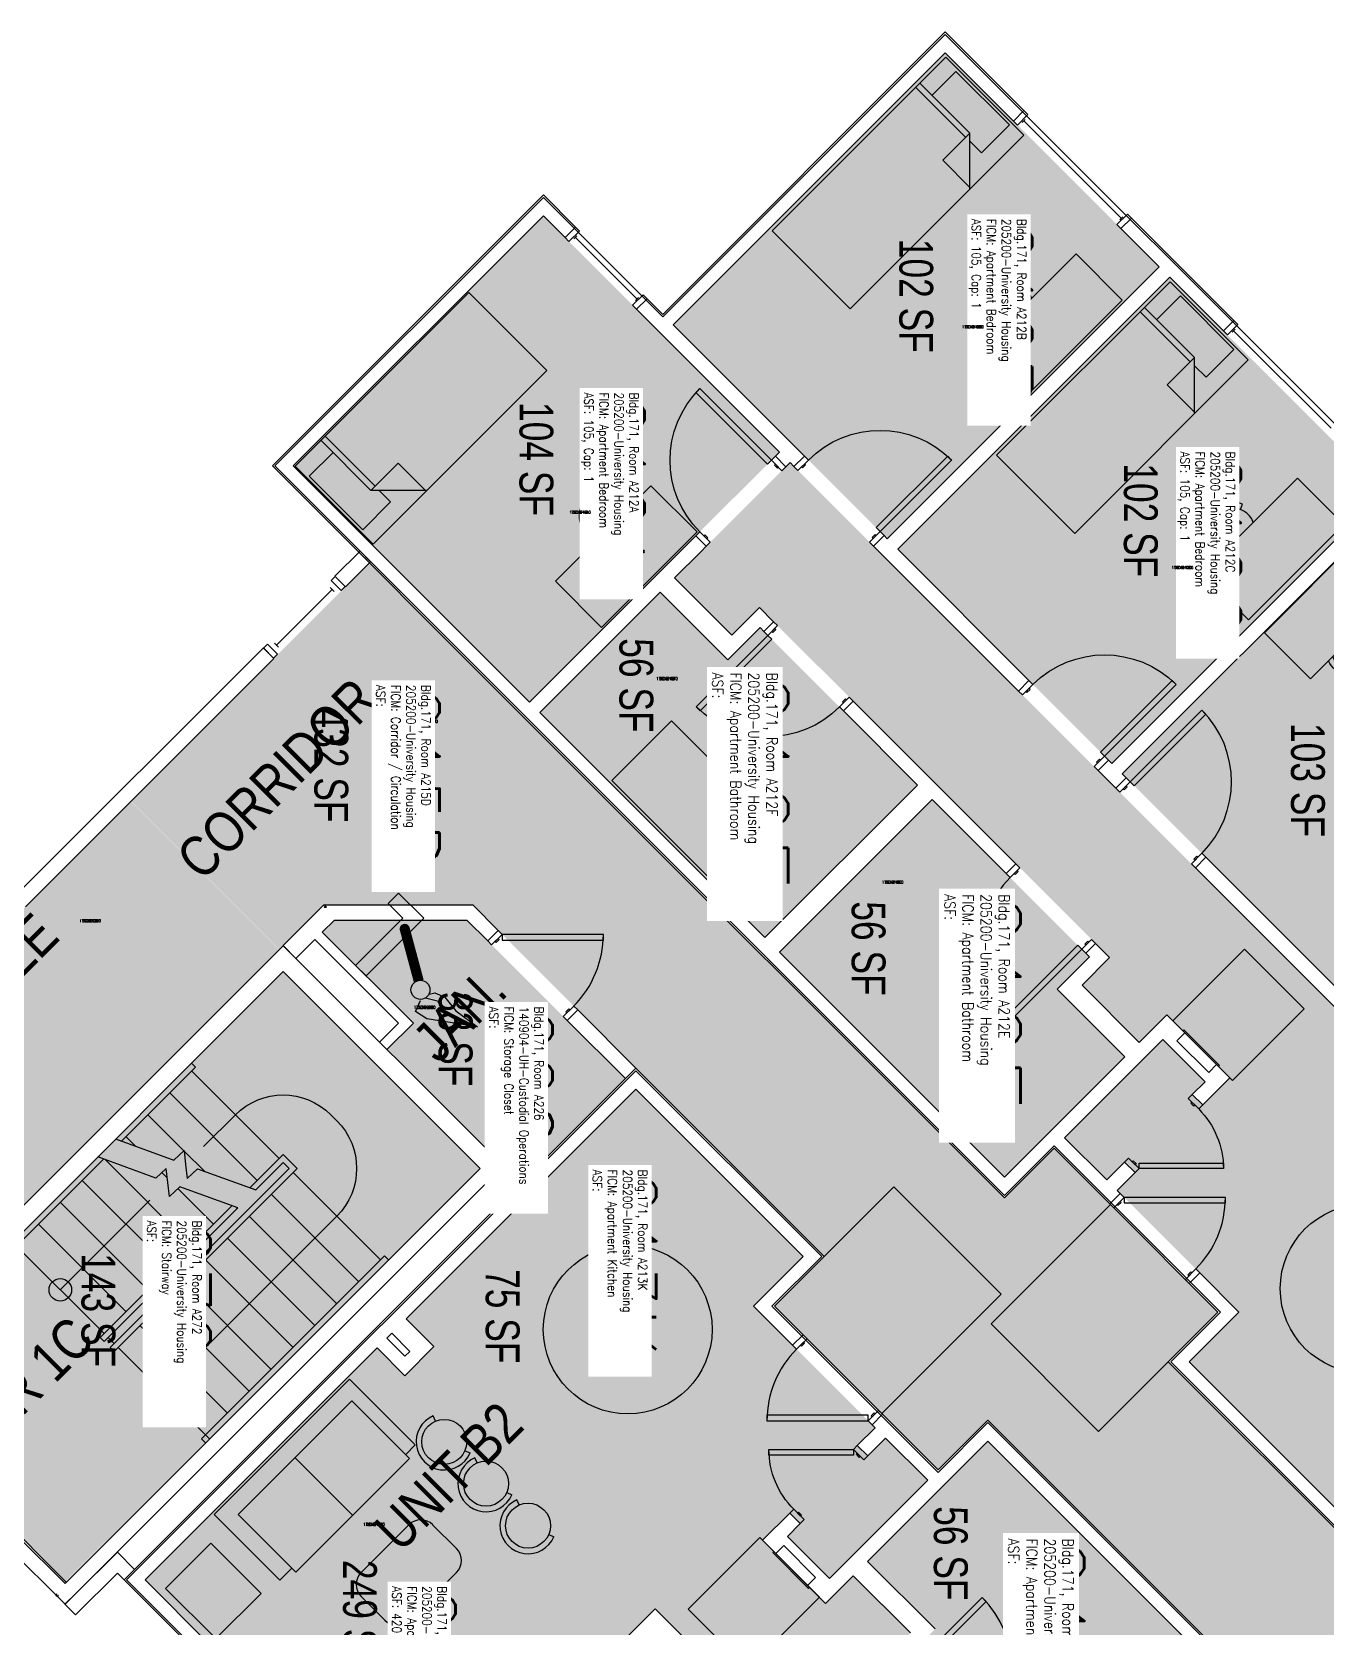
# Model space of a CAD drawing. Header units: inches. Extents: x -24 to 3257, y -489 to 2081.
# Drawn here: x 2206 to 2666, y 1513 to 2081 of the extents above; entities that cross this region are included whole.
import ezdxf
from ezdxf.enums import TextEntityAlignment as Align

# ---------------------------------------------------------------- set-up
doc = ezdxf.new("R2010")
doc.units = ezdxf.units.IN
doc.header["$LTSCALE"] = 48
doc.header["$MEASUREMENT"] = 0
for name, color, linetype in [('A-AREA-IDEN', 1, 'Continuous'), ('A-AREA-UNIT', 1, 'Continuous'), ('A-DOOR', 2, 'Continuous'), ('A-FLOR', 3, 'Continuous'), ('A-FLOR-ACCS', 2, 'Continuous'), ('A-FURN', 3, 'Continuous'), ('A-GLAZ', 1, 'Continuous'), ('A-IDEN-ICON', 4, 'Continuous'), ('A-IDEN-RNUM', 7, 'Continuous'), ('A-IDEN-SNUM', 4, 'Continuous'), ('A-IDEN-VNUM', 4, 'Continuous'), ('A-WALL', 5, 'Continuous'), ('AREA-TEXT', 3, 'Continuous'), ('E-POWR', 2, 'Continuous'), ('Rooms-Category-Color', 7, 'Continuous'), ('Rooms-College-Color', 7, 'Continuous'), ('Rooms-Department-Color', 7, 'Continuous'), ('Rooms-Division-Color', 7, 'Continuous'), ('Rooms-Information', 7, 'Continuous')]:
    doc.layers.add(name, color=color, linetype=linetype)
doc.styles.add('AREA', font='arial.ttf', dxfattribs={"width": 0.75, "height": 12})
doc.styles.add('ROOMSNUMBER', font='txt.shx', dxfattribs={"height": 0.03})
doc.styles.add('ROOMVNUMBER', font='simplex.shx', dxfattribs={"width": 0.85})
doc.styles.get("Standard").update_dxf_attribs({"font": 'ARIALN.TTF'})

# ---------------------------------------------------------------- blocks, each defined once
blk = doc.blocks.new('A$C4D89189E')
for p, q in [((0, 48), (0, 0)), ((0, 48), (23.25, 48)), ((23.25, 48), (23.25, 0)), ((29.75, 22.18), (30.53, 20.35)), ((0, 0), (23.25, 0.01))]:
    blk.add_line(p, q)
for radius, start, end in [(10, 293.206, 109.5297), (8, 245.2999, 114.7001)]:
    blk.add_arc((26.59, 29.54), radius, start, end)
blk = doc.blocks.new('5ft_Diameter')
blk.add_circle((0, 0), 30)
blk = doc.blocks.new('30x48')
at = {"layer": 'A-FLOR-ACCS'}
blk.add_lwpolyline([(0, 30), (48, 30), (48, 0), (0, 0)], close=True, dxfattribs=at)
blk = doc.blocks.new('HC 54X60')
at = {"layer": 'A-FLOR-ACCS'}
blk.add_lwpolyline([(455.59, -685.59), (455.59, -745.59), (509.59, -745.59), (509.59, -685.59)], close=True, dxfattribs=at)
blk = doc.blocks.new('BED_TWIN')
at = {"linetype": 'Continuous'}
for p, q in [((87.250002, 19.500025), (0, 19.500025)), ((0, 19.500025), (0, -19.740625)), ((12.96, 19.500025), (12.96, -5.659925)), ((15.12, -5.659925), (15.12, 19.500025)), ((87.250002, -19.740625), (87.250002, 19.504725)), ((12.96, 13.379975), (0.99222, 13.379975)), ((1, 13.376575), (1, -13.500025)), ((27.040597, -19.740625), (12.96, -5.659925)), ((12.96, -5.659925), (26.64, -5.659925)), ((26.64, -5.659925), (26.64, -19.340025)), ((15, -13.500025), (15, -7.717325)), ((1, -13.500025), (15, -13.500025)), ((0, -19.740625), (87.252733, -19.740625))]:
    blk.add_line(p, q, dxfattribs=at)
blk = doc.blocks.new('LUVSEAT')
at = {"layer": 'A-FURN'}
for p, q in [((0, 34), (-33, 34)), ((-33, 34), (-33, 28)), ((0, -34), (0, 34)), ((-6, 28), (-35, 28)), ((-35, 28), (-35, -29.21)), ((-6, -29.21), (-6, 28)), ((-35, -0.6), (-6, -0.6)), ((-35, -29.21), (-6, -29.21)), ((-33, -29.21), (-33, -34)), ((-33, -34), (0, -34))]:
    blk.add_line(p, q, dxfattribs=at)
blk = doc.blocks.new('Bar stool')
at = {"layer": 'A-FURN'}
for p, q in [((-7.43, -2.97), (-9.29, -3.71)), ((7.43, -2.97), (9.29, -3.71))]:
    blk.add_line(p, q, dxfattribs=at)
blk.add_circle((0, 0), 8, dxfattribs=at)
blk.add_arc((0, 0), 10, 338.206, 201.794, dxfattribs=at)
blk = doc.blocks.new('CPCUST')
for p, q in [((0.0171, -0.0639), (0.02, -0.0466)), ((0.0262, -0.0408), (0.0446, -0.0406)), ((0.0297, -0.0341), (0.0376, -0.0302)), ((0.0376, -0.0302), (0.0533, -0.0324)), ((0.0446, -0.0406), (0.0543, -0.0505)), ((0.0533, -0.0324), (0.0745, -0.0479)), ((0.0358, -0.0705), (0.0171, -0.0639)), ((0.1117, -0.0625), (0.0358, -0.0705)), ((0.0745, -0.0479), (0.1117, -0.0625))]:
    blk.add_line(p, q)
at = {"const_width": 0.015}
blk.add_lwpolyline([(-0.03, 0.05), (0.01, -0.0193)], dxfattribs=at)
at = {"const_width": 0.0075}
blk.add_lwpolyline([(-0.0332, 0.0481, 1), (-0.0268, 0.0519, 1)], format="xyb", close=True, dxfattribs=at)
blk.add_circle((0.0158, -0.0313), 0.0141)

msp = doc.modelspace()

# ---------------------------------------------------------------- hatches: boundary and pattern name
h = msp.add_hatch()
h.set_pattern_fill('ANSI31', color=256, angle=-45, style=0)
h.set_pattern_definition([(1e-11, (2709.92543, 2428.47092), (-2e-14, 0.125), [])])
h.paths.add_polyline_path([(2531.39, 1781.17), (2572.93, 1739.64), (2566.42, 1733.13), (2524.88, 1774.66)], flags=9)
h = msp.add_hatch()
h.set_pattern_fill('ANSI31', color=256, angle=135, style=0)
h.set_pattern_definition([(180, (2387.51437, 824.45906), (2e-14, -0.125), [])])
h.paths.add_polyline_path([(2566.04, 1471.76), (2524.51, 1513.29), (2531.02, 1519.8), (2572.56, 1478.27)], flags=9)
at = {"layer": 'Rooms-Category-Color', "true_color": 0x728ef3}
for points in [[(2530.59, 2073.1), (2606.7, 1996.99), (2510, 1900.3), (2433.9, 1976.4)], [(2387.76, 2015.11), (2298.84, 1926.2), (2382.81, 1842.23), (2471.73, 1931.14)], [(2513.71, 1896.59), (2589.82, 1820.48), (2686.51, 1917.18), (2610.41, 1993.28)], [(2768.8, 1640.26), (2709.3, 1699.76), (2634.97, 1625.42), (2591.75, 1668.64), (2598.08, 1674.97), (2594.36, 1678.69), (2588.03, 1672.36), (2573.04, 1687.35), (2607.96, 1722.26), (2622.95, 1707.27), (2618.4, 1702.73), (2622.12, 1699.02), (2631.79, 1708.68), (2609.37, 1731.1), (2599.56, 1721.29), (2579.23, 1741.62), (2589.04, 1751.43), (2464.57, 1875.9), (2454.76, 1866.09), (2434.43, 1886.42), (2475.44, 1927.43), (2669.89, 1732.98), (2755.45, 1818.54), (2851.27, 1722.73)], [(2690.22, 1913.47), (2766.59, 1837.1), (2669.89, 1740.4), (2593.53, 1816.77)], [(2386.52, 1838.51), (2466.52, 1758.51), (2520.8, 1812.78), (2464.83, 1868.74), (2453.34, 1857.25), (2429.3, 1881.29)], [(2525.92, 1807.65), (2471.65, 1753.38), (2551.65, 1673.38), (2594.43, 1716.16), (2570.39, 1740.2), (2581.88, 1751.69)], [(2416.94, 1708.4), (2360.58, 1764.76), (2313.5, 1764.76), (2309.19, 1760.46), (2341.54, 1728.11), (2332.17, 1718.74), (2379.73, 1671.18)], [(2480.15, 1645.19), (2388.14, 1553.17), (2338.54, 1602.77), (2348.88, 1613.11), (2338.98, 1623.01), (2420.65, 1704.68)], [(2617.29, 1607.74), (2709.3, 1699.76), (2758.9, 1650.16), (2748.56, 1639.82), (2758.46, 1629.92), (2676.79, 1548.25)], [(2328.64, 1612.67), (2388.14, 1553.17), (2462.47, 1627.51), (2505.69, 1584.29), (2499.36, 1577.96), (2503.08, 1574.24), (2509.41, 1580.57), (2524.4, 1565.58), (2489.48, 1530.67), (2474.49, 1545.66), (2479.03, 1550.2), (2475.32, 1553.91), (2465.65, 1544.25), (2488.07, 1521.83), (2497.88, 1531.64), (2518.21, 1511.31), (2508.4, 1501.5), (2632.87, 1377.03), (2642.68, 1386.84), (2663.01, 1366.51), (2622, 1325.5), (2427.54, 1519.95), (2341.98, 1434.39), (2246.17, 1530.2)], [(2545.79, 1579.55), (2625.79, 1499.55), (2571.52, 1445.28), (2515.56, 1501.24), (2527.05, 1512.73), (2503.01, 1536.77)]]:
    msp.add_hatch(color=171, dxfattribs=at).paths.add_polyline_path(points)
at = {"layer": 'Rooms-Category-Color', "true_color": 0xadadad}
for points in [[(2825.64, 1314.18), (2822.11, 1310.65), (2545.79, 1586.97), (2528.11, 1569.3), (2469.9, 1627.51), (2487.57, 1645.19), (2362.75, 1770.01), (2309.55, 1770.01), (2293.9, 1754.29), (2241.16, 1807.03), (2325.87, 1891.74), (2551.65, 1665.96), (2569.33, 1683.63), (2627.54, 1625.42), (2613.58, 1611.46), (2609.87, 1607.74), (2722.04, 1495.57), (2800.71, 1574.23), (2844.38, 1530.56), (2767.88, 1454.06), (2846.2, 1375.75), (2846.9, 1375.04), (2844.74, 1372.87), (2864.54, 1353.07), (2825.73, 1314.27)], [(2293.87, 1754.26), (2091.93, 1551.51), (2038.79, 1604.66), (2090.4, 1656.27), (2063.79, 1682.88), (2135.92, 1755.01), (2162.53, 1728.4), (2241.13, 1807), (2293.87, 1754.26)], [(2295.26, 1746.46), (2365.26, 1676.46), (2217.74, 1529.38), (2148.18, 1599.38)]]:
    msp.add_hatch(color=253, dxfattribs=at).paths.add_polyline_path(points)
at = {"layer": 'Rooms-College-Color', "true_color": 0xadadad}
for points in [[(2530.59, 2073.1), (2606.7, 1996.99), (2510, 1900.3), (2433.9, 1976.4)], [(2387.76, 2015.11), (2298.84, 1926.2), (2382.81, 1842.23), (2471.73, 1931.14)], [(2513.71, 1896.59), (2589.82, 1820.48), (2686.51, 1917.18), (2610.41, 1993.28)], [(2768.8, 1640.26), (2709.3, 1699.76), (2634.97, 1625.42), (2591.75, 1668.64), (2598.08, 1674.97), (2594.36, 1678.69), (2588.03, 1672.36), (2573.04, 1687.35), (2607.96, 1722.26), (2622.95, 1707.27), (2618.4, 1702.73), (2622.12, 1699.02), (2631.79, 1708.68), (2609.37, 1731.1), (2599.56, 1721.29), (2579.23, 1741.62), (2589.04, 1751.43), (2464.57, 1875.9), (2454.76, 1866.09), (2434.43, 1886.42), (2475.44, 1927.43), (2669.89, 1732.98), (2755.45, 1818.54), (2851.27, 1722.73)], [(2690.22, 1913.47), (2766.59, 1837.1), (2669.89, 1740.4), (2593.53, 1816.77)], [(2825.64, 1314.18), (2822.11, 1310.65), (2545.79, 1586.97), (2528.11, 1569.3), (2469.9, 1627.51), (2487.57, 1645.19), (2362.75, 1770.01), (2309.55, 1770.01), (2293.9, 1754.29), (2241.16, 1807.03), (2325.87, 1891.74), (2551.65, 1665.96), (2569.33, 1683.63), (2627.54, 1625.42), (2613.58, 1611.46), (2609.87, 1607.74), (2722.04, 1495.57), (2800.71, 1574.23), (2844.38, 1530.56), (2767.88, 1454.06), (2846.2, 1375.75), (2846.9, 1375.04), (2844.74, 1372.87), (2864.54, 1353.07), (2825.73, 1314.27)], [(2386.52, 1838.51), (2466.52, 1758.51), (2520.8, 1812.78), (2464.83, 1868.74), (2453.34, 1857.25), (2429.3, 1881.29)], [(2293.87, 1754.26), (2091.93, 1551.51), (2038.79, 1604.66), (2090.4, 1656.27), (2063.79, 1682.88), (2135.92, 1755.01), (2162.53, 1728.4), (2241.13, 1807), (2293.87, 1754.26)], [(2525.92, 1807.65), (2471.65, 1753.38), (2551.65, 1673.38), (2594.43, 1716.16), (2570.39, 1740.2), (2581.88, 1751.69)], [(2416.94, 1708.4), (2360.58, 1764.76), (2313.5, 1764.76), (2309.19, 1760.46), (2341.54, 1728.11), (2332.17, 1718.74), (2379.73, 1671.18)], [(2295.26, 1746.46), (2365.26, 1676.46), (2217.74, 1529.38), (2148.18, 1599.38)], [(2480.15, 1645.19), (2388.14, 1553.17), (2338.54, 1602.77), (2348.88, 1613.11), (2338.98, 1623.01), (2420.65, 1704.68)], [(2617.29, 1607.74), (2709.3, 1699.76), (2758.9, 1650.16), (2748.56, 1639.82), (2758.46, 1629.92), (2676.79, 1548.25)], [(2328.64, 1612.67), (2388.14, 1553.17), (2462.47, 1627.51), (2505.69, 1584.29), (2499.36, 1577.96), (2503.08, 1574.24), (2509.41, 1580.57), (2524.4, 1565.58), (2489.48, 1530.67), (2474.49, 1545.66), (2479.03, 1550.2), (2475.32, 1553.91), (2465.65, 1544.25), (2488.07, 1521.83), (2497.88, 1531.64), (2518.21, 1511.31), (2508.4, 1501.5), (2632.87, 1377.03), (2642.68, 1386.84), (2663.01, 1366.51), (2622, 1325.5), (2427.54, 1519.95), (2341.98, 1434.39), (2246.17, 1530.2)], [(2545.79, 1579.55), (2625.79, 1499.55), (2571.52, 1445.28), (2515.56, 1501.24), (2527.05, 1512.73), (2503.01, 1536.77)]]:
    msp.add_hatch(color=253, dxfattribs=at).paths.add_polyline_path(points)
at = {"layer": 'Rooms-Department-Color', "true_color": 0x604aed}
for points in [[(2530.59, 2073.1), (2606.7, 1996.99), (2510, 1900.3), (2433.9, 1976.4)], [(2387.76, 2015.11), (2298.84, 1926.2), (2382.81, 1842.23), (2471.73, 1931.14)], [(2513.71, 1896.59), (2589.82, 1820.48), (2686.51, 1917.18), (2610.41, 1993.28)], [(2768.8, 1640.26), (2709.3, 1699.76), (2634.97, 1625.42), (2591.75, 1668.64), (2598.08, 1674.97), (2594.36, 1678.69), (2588.03, 1672.36), (2573.04, 1687.35), (2607.96, 1722.26), (2622.95, 1707.27), (2618.4, 1702.73), (2622.12, 1699.02), (2631.79, 1708.68), (2609.37, 1731.1), (2599.56, 1721.29), (2579.23, 1741.62), (2589.04, 1751.43), (2464.57, 1875.9), (2454.76, 1866.09), (2434.43, 1886.42), (2475.44, 1927.43), (2669.89, 1732.98), (2755.45, 1818.54), (2851.27, 1722.73)], [(2690.22, 1913.47), (2766.59, 1837.1), (2669.89, 1740.4), (2593.53, 1816.77)], [(2386.52, 1838.51), (2466.52, 1758.51), (2520.8, 1812.78), (2464.83, 1868.74), (2453.34, 1857.25), (2429.3, 1881.29)], [(2525.92, 1807.65), (2471.65, 1753.38), (2551.65, 1673.38), (2594.43, 1716.16), (2570.39, 1740.2), (2581.88, 1751.69)], [(2416.94, 1708.4), (2360.58, 1764.76), (2313.5, 1764.76), (2309.19, 1760.46), (2341.54, 1728.11), (2332.17, 1718.74), (2379.73, 1671.18)], [(2480.15, 1645.19), (2388.14, 1553.17), (2338.54, 1602.77), (2348.88, 1613.11), (2338.98, 1623.01), (2420.65, 1704.68)], [(2617.29, 1607.74), (2709.3, 1699.76), (2758.9, 1650.16), (2748.56, 1639.82), (2758.46, 1629.92), (2676.79, 1548.25)], [(2328.64, 1612.67), (2388.14, 1553.17), (2462.47, 1627.51), (2505.69, 1584.29), (2499.36, 1577.96), (2503.08, 1574.24), (2509.41, 1580.57), (2524.4, 1565.58), (2489.48, 1530.67), (2474.49, 1545.66), (2479.03, 1550.2), (2475.32, 1553.91), (2465.65, 1544.25), (2488.07, 1521.83), (2497.88, 1531.64), (2518.21, 1511.31), (2508.4, 1501.5), (2632.87, 1377.03), (2642.68, 1386.84), (2663.01, 1366.51), (2622, 1325.5), (2427.54, 1519.95), (2341.98, 1434.39), (2246.17, 1530.2)], [(2545.79, 1579.55), (2625.79, 1499.55), (2571.52, 1445.28), (2515.56, 1501.24), (2527.05, 1512.73), (2503.01, 1536.77)]]:
    msp.add_hatch(color=173, dxfattribs=at).paths.add_polyline_path(points)
at = {"layer": 'Rooms-Department-Color', "true_color": 0xacacac}
for points in [[(2825.64, 1314.18), (2822.11, 1310.65), (2545.79, 1586.97), (2528.11, 1569.3), (2469.9, 1627.51), (2487.57, 1645.19), (2362.75, 1770.01), (2309.55, 1770.01), (2293.9, 1754.29), (2241.16, 1807.03), (2325.87, 1891.74), (2551.65, 1665.96), (2569.33, 1683.63), (2627.54, 1625.42), (2613.58, 1611.46), (2609.87, 1607.74), (2722.04, 1495.57), (2800.71, 1574.23), (2844.38, 1530.56), (2767.88, 1454.06), (2846.2, 1375.75), (2846.9, 1375.04), (2844.74, 1372.87), (2864.54, 1353.07), (2825.73, 1314.27)], [(2293.87, 1754.26), (2091.93, 1551.51), (2038.79, 1604.66), (2090.4, 1656.27), (2063.79, 1682.88), (2135.92, 1755.01), (2162.53, 1728.4), (2241.13, 1807), (2293.87, 1754.26)], [(2295.26, 1746.46), (2365.26, 1676.46), (2217.74, 1529.38), (2148.18, 1599.38)]]:
    msp.add_hatch(color=253, dxfattribs=at).paths.add_polyline_path(points)
at = {"layer": 'Rooms-Division-Color', "true_color": 0x604aed}
for points in [[(2530.59, 2073.1), (2606.7, 1996.99), (2510, 1900.3), (2433.9, 1976.4)], [(2387.76, 2015.11), (2298.84, 1926.2), (2382.81, 1842.23), (2471.73, 1931.14)], [(2513.71, 1896.59), (2589.82, 1820.48), (2686.51, 1917.18), (2610.41, 1993.28)], [(2768.8, 1640.26), (2709.3, 1699.76), (2634.97, 1625.42), (2591.75, 1668.64), (2598.08, 1674.97), (2594.36, 1678.69), (2588.03, 1672.36), (2573.04, 1687.35), (2607.96, 1722.26), (2622.95, 1707.27), (2618.4, 1702.73), (2622.12, 1699.02), (2631.79, 1708.68), (2609.37, 1731.1), (2599.56, 1721.29), (2579.23, 1741.62), (2589.04, 1751.43), (2464.57, 1875.9), (2454.76, 1866.09), (2434.43, 1886.42), (2475.44, 1927.43), (2669.89, 1732.98), (2755.45, 1818.54), (2851.27, 1722.73)], [(2690.22, 1913.47), (2766.59, 1837.1), (2669.89, 1740.4), (2593.53, 1816.77)], [(2386.52, 1838.51), (2466.52, 1758.51), (2520.8, 1812.78), (2464.83, 1868.74), (2453.34, 1857.25), (2429.3, 1881.29)], [(2525.92, 1807.65), (2471.65, 1753.38), (2551.65, 1673.38), (2594.43, 1716.16), (2570.39, 1740.2), (2581.88, 1751.69)], [(2416.94, 1708.4), (2360.58, 1764.76), (2313.5, 1764.76), (2309.19, 1760.46), (2341.54, 1728.11), (2332.17, 1718.74), (2379.73, 1671.18)], [(2480.15, 1645.19), (2388.14, 1553.17), (2338.54, 1602.77), (2348.88, 1613.11), (2338.98, 1623.01), (2420.65, 1704.68)], [(2617.29, 1607.74), (2709.3, 1699.76), (2758.9, 1650.16), (2748.56, 1639.82), (2758.46, 1629.92), (2676.79, 1548.25)], [(2328.64, 1612.67), (2388.14, 1553.17), (2462.47, 1627.51), (2505.69, 1584.29), (2499.36, 1577.96), (2503.08, 1574.24), (2509.41, 1580.57), (2524.4, 1565.58), (2489.48, 1530.67), (2474.49, 1545.66), (2479.03, 1550.2), (2475.32, 1553.91), (2465.65, 1544.25), (2488.07, 1521.83), (2497.88, 1531.64), (2518.21, 1511.31), (2508.4, 1501.5), (2632.87, 1377.03), (2642.68, 1386.84), (2663.01, 1366.51), (2622, 1325.5), (2427.54, 1519.95), (2341.98, 1434.39), (2246.17, 1530.2)], [(2545.79, 1579.55), (2625.79, 1499.55), (2571.52, 1445.28), (2515.56, 1501.24), (2527.05, 1512.73), (2503.01, 1536.77)]]:
    msp.add_hatch(color=173, dxfattribs=at).paths.add_polyline_path(points)
at = {"layer": 'Rooms-Division-Color', "true_color": 0xadadad}
for points in [[(2825.64, 1314.18), (2822.11, 1310.65), (2545.79, 1586.97), (2528.11, 1569.3), (2469.9, 1627.51), (2487.57, 1645.19), (2362.75, 1770.01), (2309.55, 1770.01), (2293.9, 1754.29), (2241.16, 1807.03), (2325.87, 1891.74), (2551.65, 1665.96), (2569.33, 1683.63), (2627.54, 1625.42), (2613.58, 1611.46), (2609.87, 1607.74), (2722.04, 1495.57), (2800.71, 1574.23), (2844.38, 1530.56), (2767.88, 1454.06), (2846.2, 1375.75), (2846.9, 1375.04), (2844.74, 1372.87), (2864.54, 1353.07), (2825.73, 1314.27)], [(2293.87, 1754.26), (2091.93, 1551.51), (2038.79, 1604.66), (2090.4, 1656.27), (2063.79, 1682.88), (2135.92, 1755.01), (2162.53, 1728.4), (2241.13, 1807), (2293.87, 1754.26)], [(2295.26, 1746.46), (2365.26, 1676.46), (2217.74, 1529.38), (2148.18, 1599.38)]]:
    msp.add_hatch(color=253, dxfattribs=at).paths.add_polyline_path(points)

# ---------------------------------------------------------------- linework, layer by layer
at = {"layer": 'A-AREA-UNIT'}
for p, q in [((2530.59, 2079.64), (2430.19, 1979.23)), ((2773.13, 1837.1), (2530.59, 2079.64)), ((2387.76, 2021.65), (2292.3, 1926.2)), ((2430.19, 1979.23), (2387.76, 2021.65)), ((2292.3, 1926.2), (2551.65, 1666.84)), ((2420.65, 1711.22), (2239.63, 1530.2)), ((2486.69, 1645.19), (2420.65, 1711.22)), ((2551.65, 1666.84), (2569.33, 1684.52)), ((2569.33, 1684.52), (2628.43, 1625.42)), ((2469.01, 1627.51), (2486.69, 1645.19)), ((2528.11, 1568.41), (2469.01, 1627.51)), ((2628.43, 1625.42), (2610.75, 1607.74)), ((2610.75, 1607.74), (2676.79, 1541.71)), ((2545.79, 1586.09), (2528.11, 1568.41)), ((2805.14, 1326.73), (2545.79, 1586.09)), ((2239.63, 1530.2), (2339.16, 1430.68))]:
    msp.add_line(p, q, dxfattribs=at)
at = {"layer": 'A-DOOR'}
for p, q in [((2367.97, 1757.37), (2371.68, 1761.08)), ((2373.09, 1759.67), (2369.38, 1755.95)), ((2371.68, 1758.25), (2370.62, 1757.19)), ((2371.68, 1761.08), (2373.09, 1759.67)), ((2372.03, 1757.9), (2371.68, 1758.25)), ((2373.09, 1759.67), (2373.09, 1757.67)), ((2409.09, 1759.67), (2373.09, 1759.67)), ((2409.09, 1757.67), (2409.09, 1759.67)), ((2369.38, 1755.95), (2367.97, 1757.37)), ((2370.62, 1757.19), (2370.97, 1756.84)), ((2370.97, 1756.84), (2372.03, 1757.9)), ((2373.09, 1757.67), (2409.09, 1757.67)), ((2398.55, 1734.21), (2394.84, 1730.5)), ((2394.84, 1730.5), (2396.25, 1729.08)), ((2395.72, 1732.09), (2396.78, 1733.15)), ((2396.07, 1731.73), (2395.72, 1732.09)), ((2397.13, 1732.8), (2396.07, 1731.73)), ((2396.25, 1729.08), (2399.96, 1732.8)), ((2396.78, 1733.15), (2397.13, 1732.8)), ((2399.96, 1732.8), (2398.55, 1734.21))]:
    msp.add_line(p, q, dxfattribs=at)
for points in [[(2468.81, 1928.23), (2467.4, 1926.82), (2441.94, 1952.27), (2443.36, 1953.69)], [(2472.53, 1924.52), (2473.94, 1925.93), (2470.23, 1929.64), (2468.81, 1928.23)], [(2478.27, 1924.6), (2476.85, 1926.02), (2480.57, 1929.73), (2481.98, 1928.32)], [(2507.44, 1902.86), (2506.02, 1904.27), (2531.48, 1929.73), (2532.89, 1928.32)], [(2471.29, 1925.75), (2470.93, 1925.4), (2469.87, 1926.46), (2470.23, 1926.82)], [(2479.51, 1925.84), (2479.86, 1925.49), (2480.92, 1926.55), (2480.57, 1926.9)], [(2447.07, 1899.06), (2445.66, 1897.65), (2441.94, 1901.36), (2443.36, 1902.77)], [(2445.83, 1900.3), (2446.19, 1900.65), (2445.12, 1901.71), (2444.77, 1901.36)], [(2503.72, 1899.15), (2505.14, 1897.73), (2508.85, 1901.45), (2507.44, 1902.86)], [(2504.96, 1900.39), (2504.61, 1900.74), (2505.67, 1901.8), (2506.02, 1901.45)], [(2467.59, 1865.99), (2469, 1864.58), (2443.54, 1839.12), (2442.13, 1840.54)], [(2471.03, 1869.44), (2469.62, 1870.85), (2466.17, 1867.41), (2467.59, 1865.99)], [(2470.06, 1868.47), (2470.41, 1868.11), (2469.35, 1867.05), (2469, 1867.41)], [(2558.08, 1844.79), (2556.67, 1846.2), (2560.38, 1849.92), (2561.8, 1848.5)], [(2587.25, 1823.05), (2585.84, 1824.46), (2611.29, 1849.92), (2612.71, 1848.5)], [(2496.49, 1843.98), (2497.9, 1842.57), (2494.46, 1839.12), (2493.04, 1840.54)], [(2495.52, 1843.01), (2495.16, 1843.36), (2494.1, 1842.3), (2494.46, 1841.95)], [(2559.32, 1846.03), (2559.67, 1845.67), (2560.74, 1846.73), (2560.38, 1847.09)], [(2596.36, 1813.94), (2597.77, 1812.53), (2623.23, 1837.98), (2621.81, 1839.4)], [(2583.54, 1819.33), (2584.95, 1817.92), (2588.67, 1821.63), (2587.25, 1823.05)], [(2584.78, 1820.57), (2584.42, 1820.92), (2585.48, 1821.99), (2585.84, 1821.63)], [(2592.64, 1810.23), (2591.23, 1811.64), (2594.94, 1815.36), (2596.36, 1813.94)], [(2593.88, 1811.47), (2594.23, 1811.11), (2595.3, 1812.17), (2594.94, 1812.53)], [(2618.1, 1784.77), (2619.51, 1783.36), (2623.23, 1787.07), (2621.81, 1788.49)], [(2619.34, 1786.01), (2618.98, 1786.36), (2620.04, 1787.43), (2620.4, 1787.07)], [(2557.12, 1783.35), (2555.71, 1784.76), (2552.26, 1781.32), (2553.68, 1779.9)], [(2556.15, 1782.38), (2556.5, 1782.02), (2555.44, 1780.96), (2555.09, 1781.32)], [(2579.13, 1754.45), (2577.72, 1755.86), (2552.26, 1730.4), (2553.68, 1728.99)], [(2582.58, 1757.89), (2583.99, 1756.48), (2580.55, 1753.03), (2579.13, 1754.45)], [(2581.61, 1756.92), (2581.25, 1757.27), (2580.19, 1756.21), (2580.55, 1755.86)], [(2616.99, 1701.31), (2618.4, 1702.73), (2622.12, 1699.02), (2620.7, 1697.6)], [(2618.23, 1700.08), (2617.87, 1699.72), (2618.94, 1698.66), (2619.29, 1699.02)], [(2595.78, 1680.1), (2594.36, 1678.69), (2598.08, 1674.97), (2599.49, 1676.39)], [(2597.01, 1678.86), (2597.37, 1679.22), (2598.43, 1678.16), (2598.08, 1677.8)], [(2599.49, 1676.39), (2599.49, 1678.39), (2629.49, 1678.39), (2629.49, 1676.39)], [(2590.5, 1662.47), (2589.09, 1663.88), (2592.8, 1667.59), (2594.21, 1666.18)], [(2591.74, 1663.7), (2592.09, 1663.35), (2593.15, 1664.41), (2592.8, 1664.76)], [(2594.21, 1666.18), (2594.21, 1664.18), (2630.21, 1664.18), (2630.21, 1666.18)], [(2615.96, 1637.01), (2617.37, 1635.6), (2621.08, 1639.31), (2619.67, 1640.72)], [(2617.19, 1638.25), (2616.84, 1638.6), (2617.9, 1639.66), (2618.25, 1639.31)], [(2481.48, 1615.92), (2480.07, 1617.33), (2476.36, 1613.62), (2477.77, 1612.21)], [(2480.25, 1614.68), (2480.6, 1614.33), (2479.54, 1613.27), (2479.19, 1613.62)], [(2503.23, 1586.75), (2503.23, 1588.75), (2467.23, 1588.75), (2467.23, 1586.75)], [(2506.94, 1590.46), (2508.35, 1589.05), (2504.64, 1585.34), (2503.23, 1586.75)], [(2505.7, 1589.23), (2505.35, 1589.58), (2504.29, 1588.52), (2504.64, 1588.17)], [(2501.66, 1572.83), (2503.08, 1574.24), (2499.36, 1577.96), (2497.95, 1576.54)], [(2497.95, 1576.54), (2497.95, 1574.54), (2467.95, 1574.54), (2467.95, 1576.54)], [(2500.42, 1574.07), (2500.07, 1573.71), (2499.01, 1574.77), (2499.36, 1575.13)], [(2480.45, 1551.62), (2479.03, 1550.2), (2475.32, 1553.91), (2476.74, 1555.33)], [(2479.21, 1552.85), (2479.57, 1553.21), (2478.5, 1554.27), (2478.15, 1553.91)], [(2518.31, 1498.48), (2519.72, 1497.07), (2545.18, 1522.53), (2543.76, 1523.94)]]:
    msp.add_lwpolyline(points, close=True, dxfattribs=at)
at = {"layer": 'A-DOOR', "extrusion": (0, 0, -1)}
for centre, radius, start, end in [((-2468.81, 1928.23), 36, 315, 45), ((-2507.44, 1902.86), 36, 45, 135), ((-2587.25, 1823.05), 36, 45, 135), ((-2467.59, 1865.99), 36, 225, 315), ((-2599.49, 1676.39), 30, 135, 180), ((-2497.95, 1576.54), 30, 315, 0)]:
    msp.add_arc(centre, radius, start, end, dxfattribs=at)
at = {"layer": 'A-DOOR'}
for centre, start, end in [((2596.36, 1813.94), 315, 45), ((2579.13, 1754.45), 135, 225), ((2373.09, 1759.67), 315, 0), ((2594.21, 1666.18), 315, 0), ((2503.23, 1586.75), 135, 180), ((2518.31, 1498.48), 315, 45)]:
    msp.add_arc(centre, 36, start, end, dxfattribs=at)
at = {"layer": 'A-FLOR'}
for p, q in [((2262.73, 1713.93), (2264.15, 1712.52)), ((2237.78, 1686.16), (2264.15, 1712.52)), ((2247.18, 1695.55), (2259.94, 1682.78)), ((2266.98, 1684.23), (2278.29, 1695.55)), ((2312.23, 1695.55), (2313.29, 1694.49)), ((2313.29, 1694.49), (2314.35, 1693.43)), ((2235.73, 1686.93), (2256.38, 1679.41)), ((2239.4, 1687.77), (2242.82, 1684.34)), ((2199.09, 1647.46), (2231.44, 1679.81)), ((2250.02, 1673.04), (2229.36, 1680.56)), ((2256.38, 1679.41), (2260.04, 1682.87)), ((2260.04, 1682.87), (2260.61, 1677.87)), ((2260.06, 1682.66), (2267.28, 1675.44)), ((2283.42, 1669.57), (2295.26, 1681.41)), ((2295.26, 1681.4), (2300.21, 1676.46)), ((2297.38, 1676.46), (2233.74, 1612.82)), ((2235.16, 1611.4), (2300.21, 1676.46)), ((2253.67, 1676.5), (2250.02, 1673.04)), ((2252.13, 1675.04), (2254.06, 1673.1)), ((2254.25, 1671.51), (2253.67, 1676.5)), ((2260.61, 1677.87), (2261.19, 1672.87)), ((2261.19, 1672.87), (2264.84, 1676.33)), ((2264.84, 1676.33), (2285.5, 1668.81)), ((2285.5, 1668.81), (2295.26, 1678.58)), ((2295.26, 1678.58), (2297.38, 1676.46)), ((2254.82, 1666.51), (2254.25, 1671.51)), ((2258.48, 1669.97), (2254.82, 1666.51)), ((2279.13, 1662.45), (2258.48, 1669.97)), ((2216.06, 1633.32), (2247.88, 1665.14)), ((2230.21, 1616.35), (2277.06, 1663.2)), ((2231.62, 1614.94), (2279.13, 1662.45)), ((2314.35, 1659.49), (2252.13, 1597.26)), ((2266.27, 1580.29), (2331.32, 1645.34)), ((2331.32, 1645.34), (2332.74, 1643.93)), ((2231.62, 1614.94), (2230.21, 1616.35)), ((2235.16, 1614.23), (2233.03, 1616.35)), ((2233.74, 1612.82), (2235.16, 1611.4)), ((2236.57, 1612.82), (2267.68, 1581.7)), ((2266.27, 1580.29), (2267.68, 1578.87))]:
    msp.add_line(p, q, dxfattribs=at)
at = {"layer": 'A-FLOR', "extrusion": (-0.500317, -0.500317, 0.706658)}
for points, elevation in [([(390.06, 1985.66), (434.06, 1985.66)], -1988.18), ([(390.06, 1977.88), (434.06, 1977.88)], -1980.4), ([(485.06, 1985.66), (441.06, 1985.66)], -1988.18), ([(485.06, 1977.88), (441.06, 1977.88)], -1980.4)]:
    msp.add_lwpolyline(points, dxfattribs=dict(at, elevation=elevation))
at = {"layer": 'A-FLOR', "extrusion": (-0.500318, -0.500318, 0.706657), "elevation": -1957.05}
msp.add_lwpolyline([(390.62, 1954.56), (434.06, 1954.56)], dxfattribs=at)
at = {"layer": 'A-FLOR', "extrusion": (-0.498461, -0.498461, 0.709277)}
for points, elevation in [([(390.06, 1954.01), (434.06, 1954.01)], -1942.03), ([(390.05, 1946.2), (434.06, 1946.2)], -1934.28), ([(485.06, 1961.81), (441.06, 1961.81)], -1949.79)]:
    msp.add_lwpolyline(points, dxfattribs=dict(at, elevation=elevation))
at = {"layer": 'A-FLOR', "extrusion": (-0.500316, -0.500316, 0.70666), "elevation": -1964.82}
msp.add_lwpolyline([(416.11, 1962.34), (434.06, 1962.34)], dxfattribs=at)
at = {"layer": 'A-FLOR', "extrusion": (-0.002501, -0.002501, 0.999994), "elevation": -9.86}
msp.add_lwpolyline([(2278.7, 1662.58), (2278.99, 1662.29)], dxfattribs=at)
at = {"layer": 'A-FLOR', "extrusion": (0.492809, 0.492809, -0.717133)}
for points, elevation in [([(-390.03, 1959.87), (-434.06, 1959.87)], 1904.68), ([(-485.06, 1959.87), (-441.06, 1959.87)], 1904.68), ([(-487.06, 1951.98), (-441.06, 1951.98)], 1897.01)]:
    msp.add_lwpolyline(points, dxfattribs=dict(at, elevation=elevation))
at = {"layer": 'A-FLOR', "extrusion": (0.498461, 0.498461, -0.709277)}
for points, elevation in [([(-485.06, 1977.41), (-441.06, 1977.41)], 1965.29), ([(-485.06, 1969.61), (-441.06, 1969.61)], 1957.54), ([(-485.06, 1954.01), (-441.06, 1954.01)], 1942.03), ([(-485.06, 1946.2), (-441.06, 1946.2)], 1934.28)]:
    msp.add_lwpolyline(points, dxfattribs=dict(at, elevation=elevation))
at = {"layer": 'A-FLOR', "extrusion": (-0.500315, -0.500315, 0.706661), "elevation": -1925.91}
msp.add_lwpolyline([(390.06, 1923.48), (434.06, 1923.48)], dxfattribs=at)
at = {"layer": 'A-FLOR'}
for centre in [(2216.06, 1633.32), (2252.13, 1597.26)]:
    msp.add_circle(centre, 4, dxfattribs=at)
at = {"layer": 'A-FLOR', "extrusion": (8.65927e-17, -8.65927e-17, -1)}
for centre, start, end in [((-2295.26, 1678.58), 45, 135), ((-2297.38, 1676.46), 135, 225)]:
    msp.add_arc(centre, 24, start, end, dxfattribs=at)
at = {"layer": 'A-FLOR'}
for points in [[(2272.28, 1691.66), (2274.4, 1689.54), (2266.98, 1684.23)], [(2242.58, 1657.72), (2240.46, 1659.84), (2247.88, 1665.14)]]:
    msp.add_solid(points, dxfattribs=at)
at = {"layer": 'A-FLOR-ACCS'}
for points in [[(2611.53, 1728.94), (2636.98, 1754.4), (2658.2, 1733.19), (2632.74, 1707.73)], [(2485.91, 1523.99), (2460.46, 1498.53), (2439.24, 1519.74), (2464.7, 1545.2)]]:
    msp.add_lwpolyline(points, close=True, dxfattribs=at)
at = {"layer": 'A-FURN'}
for p, q in [((2339.93, 1549.78), (2322.95, 1532.81)), ((2348.41, 1549.78), (2356.9, 1541.29)), ((2253.47, 1527.17), (2269.56, 1543.26)), ((2269.56, 1543.26), (2287.42, 1525.4)), ((2356.9, 1532.81), (2339.93, 1515.83)), ((2253.47, 1527.17), (2271.33, 1509.32)), ((2271.33, 1509.32), (2287.42, 1525.4)), ((2322.95, 1524.32), (2331.44, 1515.83))]:
    msp.add_line(p, q, dxfattribs=at)
msp.add_circle((2352.53, 1579.26), 8, dxfattribs=at)
for centre, start, end in [((2344.17, 1545.53), 45, 135), ((2352.65, 1537.05), 315, 45), ((2327.2, 1528.56), 135, 225), ((2335.68, 1520.08), 225, 315)]:
    msp.add_arc(centre, 6, start, end, dxfattribs=at)
at = {"layer": 'A-GLAZ'}
for p, q in [((2557.98, 2048.37), (2559.04, 2049.43)), ((2593.16, 2014.25), (2558.51, 2048.9)), ((2592.63, 2013.72), (2593.69, 2014.78)), ((2398.55, 2006.98), (2399.61, 2008.04)), ((2421, 1985.59), (2399.08, 2007.51)), ((2420.47, 1985.06), (2421.53, 1986.12)), ((2632.6, 1973.75), (2633.66, 1974.81)), ((2667.77, 1939.63), (2633.13, 1974.28)), ((2311.99, 1882.99), (2313.41, 1881.58)), ((2313.76, 1886.88), (2312.35, 1885.46)), ((2312.35, 1885.46), (2315.88, 1881.93)), ((2313.41, 1884.4), (2314.82, 1882.99)), ((2317.3, 1883.34), (2313.76, 1886.88)), ((2315.88, 1881.93), (2317.3, 1883.34)), ((2312.7, 1882.28), (2292.9, 1862.48)), ((2288.31, 1861.42), (2289.72, 1862.84)), ((2291.84, 1857.89), (2288.31, 1861.42)), ((2289.72, 1862.84), (2293.26, 1859.3)), ((2292.19, 1860.36), (2290.78, 1861.78)), ((2292.19, 1863.19), (2293.61, 1861.78)), ((2293.26, 1859.3), (2291.84, 1857.89))]:
    msp.add_line(p, q, dxfattribs=at)
for points in [[(2560.01, 2051.11), (2558.6, 2052.52), (2554.88, 2048.81), (2556.3, 2047.39)], [(2595.37, 2015.75), (2596.78, 2014.34), (2593.07, 2010.62), (2591.65, 2012.04)], [(2400.58, 2009.72), (2399.17, 2011.13), (2395.45, 2007.42), (2396.87, 2006.01)], [(2423.21, 1987.09), (2424.62, 1985.68), (2420.91, 1981.96), (2419.5, 1983.38)], [(2634.63, 1976.49), (2633.21, 1977.9), (2629.5, 1974.19), (2630.92, 1972.78)]]:
    msp.add_lwpolyline(points, close=True, dxfattribs=at)
at = {"layer": 'A-WALL'}
for p, q in [((2530.59, 2080.52), (2430.19, 1980.11)), ((2558.6, 2052.52), (2530.59, 2080.52)), ((2433.9, 1976.4), (2530.59, 2073.1)), ((2530.59, 2073.1), (2554.88, 2048.81)), ((2554.88, 2048.81), (2558.6, 2052.52)), ((2387.76, 2022.54), (2291.42, 1926.2)), ((2399.17, 2011.13), (2387.76, 2022.54)), ((2298.84, 1926.2), (2387.76, 2015.11)), ((2387.76, 2015.11), (2395.45, 2007.42)), ((2596.78, 2014.34), (2593.07, 2010.62)), ((2633.21, 1977.9), (2596.78, 2014.34)), ((2395.45, 2007.42), (2399.17, 2011.13)), ((2593.07, 2010.62), (2606.7, 1996.99)), ((2606.7, 1996.99), (2510, 1900.3)), ((2513.71, 1896.59), (2610.41, 1993.28)), ((2610.41, 1993.28), (2629.5, 1974.19)), ((2424.62, 1985.68), (2420.91, 1981.96)), ((2430.19, 1980.11), (2424.62, 1985.68)), ((2420.91, 1981.96), (2426.92, 1975.96)), ((2426.92, 1975.96), (2471.73, 1931.14)), ((2480.57, 1929.73), (2433.9, 1976.4)), ((2629.5, 1974.19), (2633.21, 1977.9)), ((2471.73, 1931.14), (2470.23, 1929.64)), ((2470.23, 1929.64), (2473.94, 1925.93)), ((2476.85, 1926.02), (2480.57, 1929.73)), ((2291.42, 1926.2), (2382.37, 1835.24)), ((2382.81, 1842.23), (2298.84, 1926.2)), ((2473.94, 1925.93), (2475.44, 1927.43)), ((2475.44, 1927.43), (2476.85, 1926.02)), ((2686.51, 1917.18), (2589.82, 1820.48)), ((2593.53, 1816.77), (2690.22, 1913.47)), ((2441.94, 1901.36), (2440.09, 1899.5)), ((2445.66, 1897.65), (2441.94, 1901.36)), ((2508.85, 1901.45), (2505.14, 1897.73)), ((2510, 1900.3), (2508.85, 1901.45)), ((2322.6, 1895.89), (2313.67, 1886.97)), ((2326.31, 1892.18), (2322.6, 1895.89)), ((2440.09, 1899.5), (2382.81, 1842.23)), ((2434.43, 1886.42), (2443.8, 1895.79)), ((2443.8, 1895.79), (2445.66, 1897.65)), ((2505.14, 1897.73), (2556.67, 1846.2)), ((2560.38, 1849.92), (2513.71, 1896.59)), ((2317.39, 1883.26), (2326.31, 1892.18)), ((2313.67, 1886.97), (2317.39, 1883.26)), ((2454.76, 1866.09), (2434.43, 1886.42)), ((2386.52, 1838.51), (2429.3, 1881.29)), ((2429.3, 1881.29), (2453.34, 1857.25)), ((2464.57, 1875.9), (2454.76, 1866.09)), ((2469.62, 1870.85), (2464.57, 1875.9)), ((2453.34, 1857.25), (2464.83, 1868.74)), ((2464.83, 1868.74), (2466.17, 1867.41)), ((2466.17, 1867.41), (2469.62, 1870.85)), ((2288.22, 1861.51), (2199.94, 1773.24)), ((2291.93, 1857.8), (2288.22, 1861.51)), ((2203.65, 1769.52), (2291.93, 1857.8)), ((2556.67, 1846.2), (2560.38, 1849.92)), ((2466.52, 1758.51), (2386.52, 1838.51)), ((2497.9, 1842.57), (2494.46, 1839.12)), ((2494.46, 1839.12), (2520.8, 1812.78)), ((2555.71, 1784.76), (2497.9, 1842.57)), ((2382.37, 1835.24), (2551.65, 1665.96)), ((2588.67, 1821.63), (2584.95, 1817.92)), ((2589.82, 1820.48), (2588.67, 1821.63)), ((2584.95, 1817.92), (2591.23, 1811.64)), ((2591.23, 1811.64), (2594.94, 1815.36)), ((2594.94, 1815.36), (2593.53, 1816.77)), ((2520.8, 1812.78), (2466.52, 1758.51)), ((2471.65, 1753.38), (2525.92, 1807.65)), ((2525.92, 1807.65), (2552.26, 1781.32)), ((2623.23, 1787.07), (2619.51, 1783.36)), ((2669.89, 1740.4), (2623.23, 1787.07)), ((2552.26, 1781.32), (2555.71, 1784.76)), ((2619.51, 1783.36), (2669.89, 1732.98)), ((2309.55, 1770.01), (2295.23, 1755.68)), ((2362.75, 1770.01), (2309.55, 1770.01)), ((2310.25, 1769.83), (2309.81, 1769.38)), ((2310.7, 1769.38), (2310.25, 1769.83)), ((2336.3, 1774.31), (2332.58, 1770.6)), ((2332.58, 1770.6), (2337.8, 1765.38)), ((2345.22, 1765.38), (2336.3, 1774.31)), ((2371.68, 1761.08), (2362.75, 1770.01)), ((2309.19, 1760.46), (2313.5, 1764.76)), ((2309.81, 1769.38), (2310.7, 1769.38)), ((2313.5, 1764.76), (2360.58, 1764.76)), ((2337.8, 1765.38), (2321.03, 1748.62)), ((2324.74, 1744.9), (2345.22, 1765.38)), ((2360.58, 1764.76), (2367.97, 1757.37)), ((2341.54, 1728.11), (2309.19, 1760.46)), ((2367.97, 1757.37), (2371.68, 1761.08)), ((2295.26, 1755.65), (2174.26, 1634.65)), ((2295.23, 1755.68), (2299.82, 1751.09)), ((2373.57, 1677.34), (2295.26, 1755.65)), ((2299.82, 1751.09), (2306.54, 1757.8)), ((2306.54, 1757.8), (2336.24, 1728.11)), ((2551.65, 1673.38), (2471.65, 1753.38)), ((2583.99, 1756.48), (2580.55, 1753.03)), ((2580.55, 1753.03), (2581.88, 1751.69)), ((2589.04, 1751.43), (2583.99, 1756.48)), ((2321.03, 1748.62), (2324.74, 1744.9)), ((2581.88, 1751.69), (2570.39, 1740.2)), ((2579.23, 1741.62), (2589.04, 1751.43)), ((2178.85, 1630.05), (2295.26, 1746.46)), ((2295.26, 1746.46), (2365.26, 1676.46)), ((2599.56, 1721.29), (2579.23, 1741.62)), ((2570.39, 1740.2), (2594.43, 1716.16)), ((2399.96, 1732.8), (2396.25, 1729.08)), ((2420.65, 1712.11), (2399.96, 1732.8)), ((2609.37, 1731.1), (2599.56, 1721.29)), ((2631.79, 1708.68), (2609.37, 1731.1)), ((2336.24, 1728.11), (2329.52, 1721.39)), ((2332.17, 1718.74), (2341.54, 1728.11)), ((2396.25, 1729.08), (2416.94, 1708.4)), ((2329.52, 1721.39), (2332.17, 1718.74)), ((2573.04, 1687.35), (2607.96, 1722.26)), ((2607.96, 1722.26), (2622.95, 1707.27)), ((2594.43, 1716.16), (2551.65, 1673.38)), ((2420.65, 1712.11), (2238.75, 1530.2)), ((2416.94, 1708.4), (2420.65, 1712.11)), ((2487.57, 1645.19), (2420.65, 1712.11)), ((2622.95, 1707.27), (2618.4, 1702.73)), ((2622.12, 1699.02), (2631.79, 1708.68)), ((2338.98, 1623.01), (2420.65, 1704.68)), ((2420.65, 1704.68), (2480.15, 1645.19)), ((2618.4, 1702.73), (2622.12, 1699.02)), ((2588.03, 1672.36), (2573.04, 1687.35)), ((2368.98, 1680.17), (2369.42, 1680.61)), ((2371.98, 1677.16), (2368.98, 1680.17)), ((2369.42, 1680.61), (2372.42, 1677.6)), ((2551.65, 1665.96), (2569.33, 1683.63)), ((2569.33, 1683.63), (2589.09, 1663.88)), ((2594.36, 1678.69), (2588.03, 1672.36)), ((2598.08, 1674.97), (2594.36, 1678.69)), ((2217.74, 1521.51), (2373.57, 1677.34)), ((2365.26, 1676.46), (2217.74, 1528.94)), ((2373.1, 1677.81), (2368.5, 1673.22)), ((2368.5, 1673.22), (2375.57, 1666.15)), ((2372.42, 1677.6), (2371.98, 1677.16)), ((2380.17, 1670.74), (2373.1, 1677.81)), ((2591.75, 1668.64), (2598.08, 1674.97)), ((2375.57, 1666.15), (2380.17, 1670.74)), ((2589.09, 1663.88), (2592.8, 1667.59)), ((2592.8, 1667.59), (2591.75, 1668.64)), ((2480.15, 1645.19), (2462.47, 1627.51)), ((2469.9, 1627.51), (2487.57, 1645.19)), ((2621.08, 1639.31), (2617.37, 1635.6)), ((2634.97, 1625.42), (2621.08, 1639.31)), ((2617.37, 1635.6), (2627.54, 1625.42)), ((2348.88, 1613.11), (2338.98, 1623.01)), ((2462.47, 1627.51), (2476.36, 1613.62)), ((2480.07, 1617.33), (2469.9, 1627.51)), ((2627.54, 1625.42), (2609.87, 1607.74)), ((2617.29, 1607.74), (2634.97, 1625.42)), ((2332.09, 1616.12), (2333.85, 1617.89)), ((2333.85, 1617.89), (2340.31, 1611.43)), ((2476.36, 1613.62), (2480.07, 1617.33)), ((2246.17, 1530.2), (2328.64, 1612.67)), ((2328.64, 1612.67), (2338.54, 1602.77)), ((2338.54, 1609.67), (2332.09, 1616.12)), ((2338.54, 1602.77), (2348.88, 1613.11)), ((2340.31, 1611.43), (2338.54, 1609.67)), ((2609.87, 1607.74), (2676.79, 1540.82)), ((2676.79, 1548.25), (2617.29, 1607.74)), ((2508.35, 1589.05), (2504.64, 1585.34)), ((2528.11, 1569.3), (2508.35, 1589.05)), ((2505.69, 1584.29), (2499.36, 1577.96)), ((2504.64, 1585.34), (2505.69, 1584.29)), ((2545.79, 1586.97), (2528.11, 1569.3)), ((2715.07, 1417.69), (2545.79, 1586.97)), ((2499.36, 1577.96), (2503.08, 1574.24)), ((2503.01, 1536.77), (2545.79, 1579.55)), ((2503.08, 1574.24), (2509.41, 1580.57)), ((2509.41, 1580.57), (2524.4, 1565.58)), ((2545.79, 1579.55), (2625.79, 1499.55)), ((2524.4, 1565.58), (2489.48, 1530.67)), ((2192.29, 1555.28), (2218.18, 1529.38)), ((2475.32, 1553.91), (2465.65, 1544.25)), ((2479.03, 1550.2), (2475.32, 1553.91)), ((2474.49, 1545.66), (2479.03, 1550.2)), ((2217.74, 1528.94), (2201.01, 1545.66)), ((2465.65, 1544.25), (2488.07, 1521.83)), ((2489.48, 1530.67), (2474.49, 1545.66)), ((2197.3, 1541.95), (2217.74, 1521.51)), ((2236.36, 1540.02), (2221.51, 1525.17)), ((2242.46, 1533.92), (2236.36, 1540.02)), ((2221.51, 1517.74), (2236.36, 1532.59)), ((2236.36, 1532.59), (2238.75, 1530.2)), ((2238.75, 1530.2), (2242.46, 1533.92)), ((2488.07, 1521.83), (2497.88, 1531.64)), ((2497.88, 1531.64), (2518.21, 1511.31)), ((2527.05, 1512.73), (2503.01, 1536.77)), ((2238.75, 1530.2), (2265.17, 1503.78)), ((2268.88, 1507.5), (2246.17, 1530.2)), ((2214.91, 1525.22), (2214.47, 1524.78)), ((2214.47, 1524.78), (2214.91, 1524.34)), ((2214.91, 1524.34), (2215.36, 1524.78)), ((2221.42, 1525.25), (2217.71, 1521.54)), ((2217.71, 1521.54), (2221.51, 1517.74)), ((2221.51, 1525.17), (2221.42, 1525.25)), ((2427.54, 1519.95), (2341.98, 1434.39)), ((2477.93, 1469.57), (2427.54, 1519.95))]:
    msp.add_line(p, q, dxfattribs=at)
at = {"layer": 'E-POWR'}
for points in [[(2627.08, 1713.39), (2624.25, 1710.56), (2612.94, 1721.87), (2615.77, 1724.7)], [(2470.36, 1539.54), (2473.19, 1542.37), (2484.5, 1531.06), (2481.67, 1528.23)]]:
    msp.add_lwpolyline(points, dxfattribs=at)
for points in [[(2627.79, 1712.68), (2628.14, 1713.03), (2615.42, 1725.76), (2615.06, 1725.41)], [(2469.65, 1540.25), (2469.3, 1539.9), (2482.02, 1527.17), (2482.38, 1527.52)]]:
    msp.add_lwpolyline(points, close=True, dxfattribs=at)

# ---------------------------------------------------------------- block references
for p, rotation in [((2345.45, 782.4), 135.0000000000092), ((2751.99, 2470.53), 315.0000000000184)]:
    msp.add_blockref('HC 54X60', p, dxfattribs=dict(rotation=rotation))
at = {"layer": 'A-FLOR-ACCS'}
for name, p, rotation in [('30x48', (2467.2, 1801.67), 135.0000000000184), ('5ft_Diameter', (2679.7, 1633.72), 183.7986736448545), ('5ft_Diameter', (2417.74, 1619.21), 3.798673644848062)]:
    msp.add_blockref(name, p, dxfattribs=dict(at, rotation=rotation))
at = {"layer": 'A-FURN', "xscale": -1}
for name, p, rotation in [('BED_TWIN', (2544.56, 2057.72), 45.00000000001838), ('BED_TWIN', (2624.37, 1977.9), 45.00000000001838), ('A$C4D89189E', (2408.47, 1868.81), 315.0000000000184), ('A$C4D89189E', (2678, 1900.88), 135.0000000000185)]:
    msp.add_blockref(name, p, dxfattribs=dict(at, rotation=rotation))
at = {"layer": 'A-FURN'}
for name, p, rotation in [('A$C4D89189E', (2593.55, 1985.14), 135.0000000000184), ('BED_TWIN', (2313.31, 1912.37), 45.00000000001843), ('A$C4D89189E', (2672.3, 1905.43), 135.0000000000184), ('LUVSEAT', (2294.83, 1577.45), 135.0000000000092), ('Bar stool', (2352.53, 1579.26), 135.0000000000092), ('Bar stool', (2367.39, 1564.4), 135.0000000000092), ('Bar stool', (2382.32, 1549.46), 135.0000000000092)]:
    msp.add_blockref(name, p, dxfattribs=dict(at, rotation=rotation))
at = {"layer": 'A-IDEN-ICON', "xscale": 240, "yscale": 240, "zscale": 240, "rotation": 345.0685828222634}
msp.add_blockref('CPCUST', (2342.34, 1748.19), dxfattribs=at)

# ---------------------------------------------------------------- texts
at = {"layer": 'A-AREA-IDEN'}
for s, p in [('CORRIDOR', (2298.2, 1809.93)), ('VESTIBULE', (2184.33, 1726)), ('JAN.', (2363.09, 1726)), ('STR 1C', (2208.32, 1593.91)), ('UNIT B2', (2359.22, 1561.91))]:
    msp.add_text(s, height=14.4, rotation=45, dxfattribs=at).set_placement(p, align=Align.CENTER)
at = {"layer": 'A-IDEN-RNUM', "style": 'ROOMSNUMBER', "width": 0.85}
for s, p in [('0212-B0', (2540.43, 1975.17)), ('0212-A0', (2400.81, 1909.26)), ('0212-C0', (2614.95, 1889.58)), ('0212-F0', (2431.73, 1850.11)), ('0215-D0', (2346.4, 1834.9)), ('0212-E0', (2511.95, 1777.77)), ('0223-00', (2226.67, 1764.01)), ('0226-00', (2345.61, 1733.25)), ('0272-00', (2263.26, 1634.03)), ('0213-K0', (2408.62, 1634.25)), ('0213-00', (2327.57, 1549.43))]:
    msp.add_text(s, height=1, dxfattribs=at).set_placement(p, align=Align.CENTER)
at = {"layer": 'A-IDEN-SNUM', "style": 'ROOMSNUMBER', "width": 0.85}
for s, p in [('1710A212B0', (2540.43, 1975.17)), ('1710A212A0', (2400.81, 1909.26)), ('1710A212C0', (2614.95, 1889.58)), ('1710A212F0', (2431.73, 1850.11)), ('1710A215D0', (2346.4, 1834.9)), ('1710A212E0', (2511.95, 1777.77)), ('1710A22300', (2226.67, 1764.01)), ('1710A22600', (2345.61, 1733.25)), ('1710A27200', (2263.26, 1634.03)), ('1710A213K0', (2408.62, 1634.25)), ('1710A21300', (2327.57, 1549.43))]:
    msp.add_text(s, height=1, dxfattribs=at).set_placement(p, align=Align.CENTER)
at = {"layer": 'A-IDEN-VNUM', "style": 'ROOMVNUMBER', "width": 0.85}
for s, p in [('212B', (2538.98, 2014.08)), ('212A', (2401.24, 1952.34)), ('212C', (2613.18, 1931.34)), ('215D', (2328.36, 1848.36)), ('226', (2368.53, 1733.99)), ('213K', (2405.36, 1676.04)), ('272', (2246.91, 1657.97)), ('213', (2334.06, 1527.92))]:
    msp.add_text(s, height=22.5, rotation=270, dxfattribs=at).set_placement(p)
for s, p in [('212F', (2461.3, 1815.09)), ('212E', (2543.85, 1736.29)), ('213E', (2566.53, 1507.22))]:
    msp.add_text(s, height=27, rotation=270, dxfattribs=at).set_placement(p, align=Align.MIDDLE_CENTER)
at = {"layer": 'AREA-TEXT', "style": 'AREA', "width": 0.75}
for s, p in [('102 SF', (2520.3, 1986.7)), ('104 SF', (2385.28, 1928.67)), ('102 SF', (2600.11, 1906.88)), ('56 SF', (2420.81, 1848.19)), ('432 SF', (2312.37, 1819.71)), ('103 SF', (2659.52, 1814.56)), ('56 SF', (2503.36, 1754.67)), ('33 SF', (2356.56, 1722.4)), ('143 SF', (2229.59, 1626.08)), ('75 SF', (2373.29, 1623.91)), ('56 SF', (2532.58, 1539.62)), ('249 SF', (2322.56, 1517.01))]:
    msp.add_text(s, height=12, rotation=270, dxfattribs=at).set_placement(p, align=Align.MIDDLE_CENTER)

# ---------------------------------------------------------------- next in the draw order: texts
at = {"layer": 'Rooms-Information', "attachment_point": 7, "rotation": 270, "style": 'ROOMVNUMBER', "bg_fill": 3, "box_fill_scale": 1.5, "bg_fill_color": 256, "bg_fill_true_color": 13158600, "bg_fill_transparency": 0}
for s, insert, char_height, width in [('Bldg.171, Room A212B^M^J205200-University Housing^M^JFICM: Apartment Bedroom^M^JASF: 105, Cap: 1', (2538.98, 2014.08), 3.2143, 72), ('Bldg.171, Room A212A^M^J205200-University Housing^M^JFICM: Apartment Bedroom^M^JASF: 105, Cap: 1', (2401.24, 1952.34), 3.2143, 72), ('Bldg.171, Room A212C^M^J205200-University Housing^M^JFICM: Apartment Bedroom^M^JASF: 105, Cap: 1', (2613.18, 1931.34), 3.2143, 72), ('Bldg.171, Room A212F^M^J205200-University Housing^M^JFICM: Apartment Bathroom^M^JASF: ', (2447.8, 1852.79), 3.8571, 86.4), ('Bldg.171, Room A215D^M^J205200-University Housing^M^JFICM: Corridor / Circulation^M^JASF: ', (2328.36, 1848.36), 3.2143, 72), ('Bldg.171, Room A212E^M^J205200-University Housing^M^JFICM: Apartment Bathroom^M^JASF: ', (2530.35, 1773.99), 3.8571, 86.4), ('Bldg.171, Room A226^M^J140904-UH-Custodial Operations^M^JFICM: Storage Closet^M^JASF: ', (2368.53, 1733.99), 3.2143, 72), ('Bldg.171, Room A213K^M^J205200-University Housing^M^JFICM: Apartment Kitchen^M^JASF: ', (2405.36, 1676.04), 3.2143, 72), ('Bldg.171, Room A272^M^J205200-University Housing^M^JFICM: Stairway^M^JASF: ', (2246.91, 1657.97), 3.2143, 72), ('Bldg.171, Room A213E^M^J205200-University Housing^M^JFICM: Apartment Bathroom^M^JASF: ', (2553.03, 1544.92), 3.8571, 86.4), ('Bldg.171, Room A213^M^J205200-University Housing^M^JFICM: Apartment Common Living^M^JASF: 420', (2334.06, 1527.92), 3.2143, 72)]:
    msp.add_mtext(s, dxfattribs=dict(at, insert=insert, char_height=char_height, width=width))

doc.saveas('drawing.dxf')
